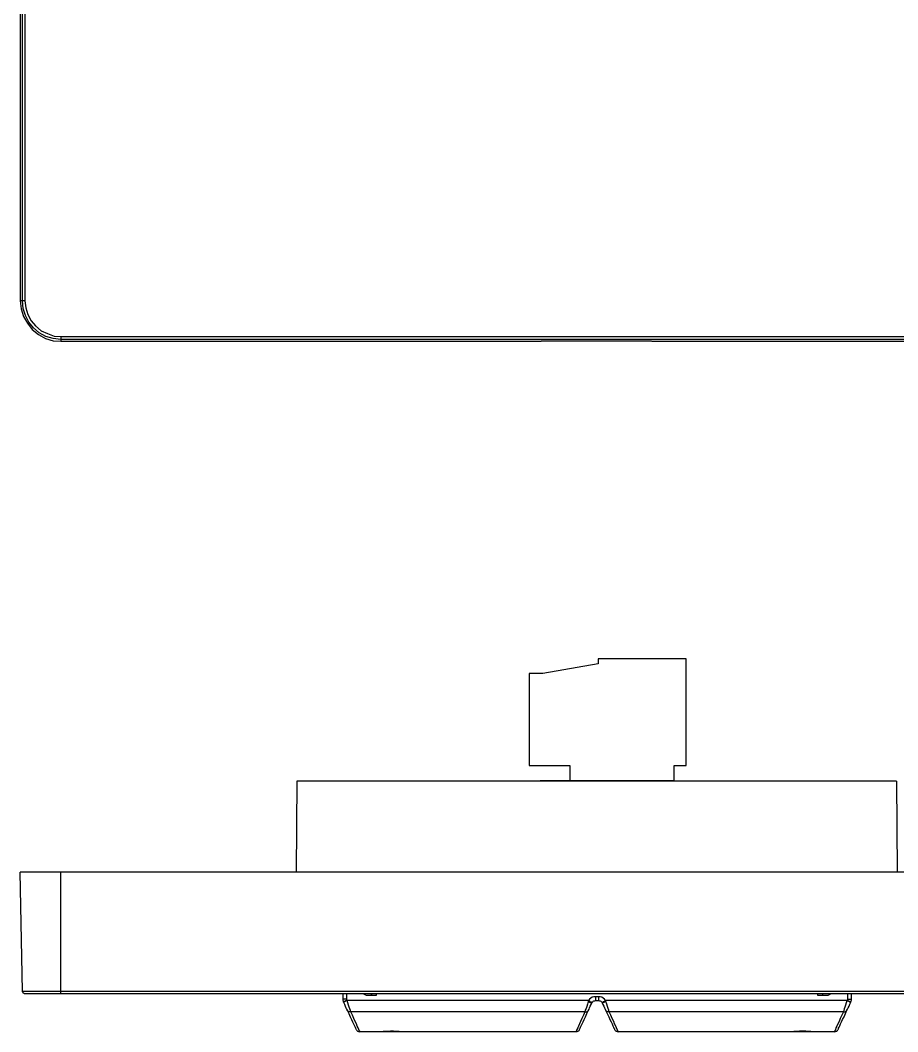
# Model space of a CAD drawing. Header units: centimetres. Extents: x -9.3 to 8.8, y -8.1 to 9.2.
# Drawn here: x -9.27 to -2.78, y -8.11 to -0.63 of the extents above; entities that cross this region are included whole.
import ezdxf

# ---------------------------------------------------------------- set-up
doc = ezdxf.new("R2010")
doc.units = ezdxf.units.CM
doc.header["$MEASUREMENT"] = 0
doc.layers.add('Camada 1', color=7, linetype='Continuous')

msp = doc.modelspace()

# ---------------------------------------------------------------- linework, layer by layer
at = {"layer": 'Camada 1', "color": 250, "lineweight": 25}
for points in [[(-9.27453, 8.93586), (-9.27453, 8.93586), (-9.27453, -2.70228), (-9.27453, -2.70228)], [(-9.27453, 8.93586), (-9.27453, 8.93586), (-9.27453, -2.70228), (-9.27453, -2.70228)], [(-9.25689, -2.70228), (-9.25689, -2.70228), (-9.25689, 8.93586), (-9.25689, 8.93586)], [(-9.25689, -2.70228), (-9.25689, -2.70228), (-9.25689, 8.93586), (-9.25689, 8.93586)], [(-9.23925, 8.93586), (-9.23925, 8.93586), (-9.23925, -2.70228), (-9.23925, -2.70228)], [(-9.23925, 8.93586), (-9.23925, 8.93586), (-9.23925, -2.70228), (-9.23925, -2.70228)], [(-9.25689, -2.70228), (-9.25689, -2.70228), (-9.27453, -2.70228), (-9.27453, -2.70228)], [(-9.25689, -2.70228), (-9.25689, -2.70228), (-9.27453, -2.70228), (-9.27453, -2.70228)], [(-9.23925, -2.70228), (-9.23925, -2.70228), (-9.25689, -2.70228), (-9.25689, -2.70228)], [(-9.23925, -2.70228), (-9.23925, -2.70228), (-9.25689, -2.70228), (-9.25689, -2.70228)], [(-8.97467, -2.96686), (-8.97467, -2.96686), (3.4043, -2.96686), (3.4043, -2.96686)], [(-8.97467, -2.96686), (-8.97467, -2.96686), (-8.97467, -2.98803), (-8.97467, -2.98803)], [(-8.97467, -2.96686), (-8.97467, -2.96686), (3.4043, -2.96686), (3.4043, -2.96686)], [(-8.97467, -2.96686), (-8.97467, -2.96686), (-8.97467, -2.98803), (-8.97467, -2.98803)], [(3.4043, -2.98803), (3.4043, -2.98803), (-8.97467, -2.98803), (-8.97467, -2.98803)], [(-8.97467, -2.98803), (-8.97467, -2.98803), (-8.97467, -3.00214), (-8.97467, -3.00214)], [(3.4043, -2.98803), (3.4043, -2.98803), (-8.97467, -2.98803), (-8.97467, -2.98803)], [(-8.97467, -2.98803), (-8.97467, -2.98803), (-8.97467, -3.00214), (-8.97467, -3.00214)], [(-8.97467, -3.00214), (-8.97467, -3.00214), (-5.4222, -3.00214), (-5.4222, -3.00214)], [(-8.97467, -3.00214), (-8.97467, -3.00214), (-5.4222, -3.00214), (-5.4222, -3.00214)], [(-5.4222, -3.00214), (-5.4222, -3.00214), (-5.41867, -2.99861), (-5.41867, -2.99861)], [(-5.4222, -3.00214), (-5.4222, -3.00214), (-5.41867, -2.99861), (-5.41867, -2.99861)], [(-5.41867, -2.99861), (-5.41867, -2.99861), (-4.60728, -2.99861), (-4.60728, -2.99861)], [(-5.41867, -2.99861), (-5.41867, -2.99861), (-4.60728, -2.99861), (-4.60728, -2.99861)], [(-4.60728, -2.99861), (-4.60728, -2.99861), (-4.60375, -3.00214), (-4.60375, -3.00214)], [(-4.60728, -2.99861), (-4.60728, -2.99861), (-4.60375, -3.00214), (-4.60375, -3.00214)], [(-4.60375, -3.00214), (-4.60375, -3.00214), (3.4043, -3.00214), (3.4043, -3.00214)], [(-4.60375, -3.00214), (-4.60375, -3.00214), (3.4043, -3.00214), (3.4043, -3.00214)], [(-4.99886, -5.34917), (-4.99886, -5.34917), (-4.99886, -5.38797), (-4.99886, -5.38797)], [(-4.34975, -5.34917), (-4.34975, -5.34917), (-4.99886, -5.34917), (-4.99886, -5.34917)], [(-4.34975, -6.13939), (-4.34975, -6.13939), (-4.34975, -5.34917), (-4.34975, -5.34917)], [(-5.51039, -5.45853), (-5.51039, -5.45853), (-5.51039, -6.13939), (-5.51039, -6.13939)], [(-5.40808, -5.45853), (-5.40808, -5.45853), (-5.51039, -5.45853), (-5.51039, -5.45853)], [(-4.99886, -5.38797), (-4.99886, -5.38797), (-5.40808, -5.45853), (-5.40808, -5.45853)], [(-5.51039, -6.13939), (-5.51039, -6.13939), (-5.21053, -6.13939), (-5.21053, -6.13939)], [(-5.21053, -6.13939), (-5.21053, -6.13939), (-5.21053, -6.24874), (-5.21053, -6.24874)], [(-4.43795, -6.13939), (-4.43795, -6.13939), (-4.34975, -6.13939), (-4.34975, -6.13939)], [(-4.43795, -6.24874), (-4.43795, -6.24874), (-4.43795, -6.13939), (-4.43795, -6.13939)], [(-7.22842, -6.25581), (-7.22842, -6.25581), (-7.23321, -6.92785), (-7.23321, -6.92785)], [(-2.794, -6.25581), (-2.794, -6.25581), (-7.22842, -6.25581), (-7.22842, -6.25581)], [(-5.42925, -6.25581), (-5.42925, -6.25581), (-5.42925, -6.24874), (-5.42925, -6.24874)], [(-5.42925, -6.24874), (-5.42925, -6.24874), (-5.42925, -6.24874), (-5.42925, -6.24874)], [(-5.42925, -6.24874), (-5.42925, -6.24874), (-4.74133, -6.24874), (-4.74133, -6.24874)], [(-4.74133, -6.24874), (-4.74133, -6.24874), (-4.43795, -6.24874), (-4.43795, -6.24874)], [(-4.74133, -6.24874), (-4.74133, -6.24874), (-4.73781, -6.24874), (-4.73781, -6.24874)], [(-4.73781, -6.24874), (-4.73781, -6.24874), (-4.73781, -6.25581), (-4.73781, -6.25581)], [(-2.794, -6.25581), (-2.794, -6.25581), (-2.78758, -6.92785), (-2.78758, -6.92785)], [(-9.25689, -7.80627), (-9.25689, -7.80627), (-9.27453, -6.92785), (-9.27453, -6.92785)], [(-8.97467, -6.92785), (-8.97467, -6.92785), (-9.27453, -6.92785), (-9.27453, -6.92785)], [(-8.97467, -7.80627), (-8.97467, -7.80627), (-8.97467, -6.92785), (-8.97467, -6.92785)], [(3.4043, -6.92785), (3.4043, -6.92785), (-8.97467, -6.92785), (-8.97467, -6.92785)], [(-9.25689, -7.80627), (-9.25689, -7.80627), (-8.97467, -7.80627), (-8.97467, -7.80627)], [(-8.97467, -7.82744), (-8.97467, -7.82744), (-9.23925, -7.82744), (-9.23925, -7.82744)], [(-8.97467, -7.80627), (-8.97467, -7.80627), (3.4043, -7.80627), (3.4043, -7.80627)], [(-8.97467, -7.82744), (-8.97467, -7.82744), (-8.97467, -7.80627), (-8.97467, -7.80627)], [(3.4043, -7.82744), (3.4043, -7.82744), (-8.97467, -7.82744), (-8.97467, -7.82744)], [(-6.88956, -7.82744), (-6.88956, -7.82744), (-6.88886, -7.86577), (-6.88886, -7.86577)], [(-6.85887, -7.86577), (-6.85887, -7.86577), (-6.85959, -7.82744), (-6.85959, -7.82744)], [(-6.71072, -7.83755), (-6.71072, -7.83755), (-6.6384, -7.83755), (-6.6384, -7.83755)], [(-6.6772, -7.82744), (-6.6772, -7.82744), (-6.6772, -7.83755), (-6.6772, -7.83755)], [(-6.67544, -7.83755), (-6.67544, -7.83755), (-6.67544, -7.82744), (-6.67544, -7.82744)], [(-6.6384, -7.83755), (-6.6384, -7.83755), (-6.63822, -7.82744), (-6.63822, -7.82744)], [(-4.99622, -7.84813), (-4.99622, -7.84813), (-5.01915, -7.84813), (-5.01915, -7.84813)], [(-5.01915, -7.84813), (-5.01915, -7.84813), (-5.01915, -7.87637), (-5.01915, -7.87637)], [(-4.99622, -7.84813), (-4.99622, -7.84813), (-4.99622, -7.87637), (-4.99622, -7.87637)], [(-3.37714, -7.82744), (-3.37714, -7.82744), (-3.37697, -7.83755), (-3.37697, -7.83755)], [(-3.37697, -7.83755), (-3.37697, -7.83755), (-3.30465, -7.83755), (-3.30465, -7.83755)], [(-3.33989, -7.82744), (-3.33989, -7.82744), (-3.33989, -7.83755), (-3.33989, -7.83755)], [(-3.33816, -7.83755), (-3.33816, -7.83755), (-3.33816, -7.82744), (-3.33816, -7.82744)], [(-3.15574, -7.82744), (-3.15574, -7.82744), (-3.15648, -7.86577), (-3.15648, -7.86577)], [(-3.12646, -7.86577), (-3.12646, -7.86577), (-3.12575, -7.82744), (-3.12575, -7.82744)], [(-6.85887, -7.86577), (-6.85887, -7.86577), (-6.88886, -7.86577), (-6.88886, -7.86577)], [(-6.88533, -7.88695), (-6.88533, -7.88695), (-6.88356, -7.8887), (-6.88356, -7.8887)], [(-6.85711, -7.87637), (-6.85711, -7.87637), (-6.85711, -7.87459), (-6.85711, -7.87459)], [(-5.0703, -7.87637), (-5.0703, -7.87637), (-6.85711, -7.87637), (-6.85711, -7.87637)], [(-5.0703, -7.87637), (-5.0703, -7.87637), (-5.07383, -7.88341), (-5.07383, -7.88341)], [(-5.04557, -7.89399), (-5.04557, -7.89399), (-5.04384, -7.89223), (-5.04384, -7.89223)], [(-5.01915, -7.87637), (-5.01915, -7.87637), (-4.99622, -7.87637), (-4.99622, -7.87637)], [(-4.97152, -7.89223), (-4.97152, -7.89223), (-4.96976, -7.89399), (-4.96976, -7.89399)], [(-3.16001, -7.87637), (-3.16001, -7.87637), (-4.94506, -7.87637), (-4.94506, -7.87637)], [(-4.9433, -7.88341), (-4.9433, -7.88341), (-4.94506, -7.87637), (-4.94506, -7.87637)], [(-3.15821, -7.87459), (-3.15821, -7.87459), (-3.16001, -7.87637), (-3.16001, -7.87637)], [(-3.15648, -7.86577), (-3.15648, -7.86577), (-3.12646, -7.86577), (-3.12646, -7.86577)], [(-3.13175, -7.8887), (-3.13175, -7.8887), (-3.13175, -7.88695), (-3.13175, -7.88695)], [(-5.09852, -7.96102), (-5.09852, -7.96102), (-6.82888, -7.96102), (-6.82888, -7.96102)], [(-3.18647, -7.96102), (-3.18647, -7.96102), (-4.91857, -7.96102), (-4.91857, -7.96102)], [(-6.59783, -8.10744), (-6.59783, -8.10744), (-6.76363, -8.10744), (-6.76363, -8.10744)], [(-6.45848, -8.10744), (-6.45848, -8.10744), (-6.59783, -8.10744), (-6.59783, -8.10744)], [(-5.16375, -8.10744), (-5.16375, -8.10744), (-6.45848, -8.10744), (-6.45848, -8.10744)], [(-3.55688, -8.10744), (-3.55688, -8.10744), (-4.85158, -8.10744), (-4.85158, -8.10744)], [(-3.4175, -8.10744), (-3.4175, -8.10744), (-3.55865, -8.10744), (-3.55865, -8.10744)], [(-3.25346, -8.10744), (-3.25346, -8.10744), (-3.4175, -8.10744), (-3.4175, -8.10744)]]:
    msp.add_open_spline(points, degree=3, dxfattribs=at)
for points, knots in [([(-9.27453, -2.70228), (-9.27453, -2.70228), (-9.26747, -2.76225), (-9.26747, -2.76225), (-9.26747, -2.76225), (-9.24985, -2.81869), (-9.24985, -2.81869), (-9.24985, -2.81869), (-9.22161, -2.86808), (-9.22161, -2.86808), (-9.22161, -2.86808), (-9.18635, -2.91394), (-9.18635, -2.91394), (-9.18635, -2.91394), (-9.14047, -2.95275), (-9.14047, -2.95275), (-9.14047, -2.95275), (-9.08756, -2.98097), (-9.08756, -2.98097), (-9.08756, -2.98097), (-9.03111, -2.99861), (-9.03111, -2.99861), (-9.03111, -2.99861), (-8.97467, -3.00214), (-8.97467, -3.00214)], [0, 0, 0, 0, 0.125, 0.125, 0.125, 0.25, 0.25, 0.25, 0.375, 0.375, 0.375, 0.5, 0.5, 0.5, 0.625, 0.625, 0.625, 0.75, 0.75, 0.75, 0.875, 0.875, 0.875, 1, 1, 1, 1]), ([(-9.27453, -2.70228), (-9.27453, -2.70228), (-9.26747, -2.76225), (-9.26747, -2.76225), (-9.26747, -2.76225), (-9.24985, -2.81869), (-9.24985, -2.81869), (-9.24985, -2.81869), (-9.22161, -2.86808), (-9.22161, -2.86808), (-9.22161, -2.86808), (-9.18635, -2.91394), (-9.18635, -2.91394), (-9.18635, -2.91394), (-9.14047, -2.95275), (-9.14047, -2.95275), (-9.14047, -2.95275), (-9.08756, -2.98097), (-9.08756, -2.98097), (-9.08756, -2.98097), (-9.03111, -2.99861), (-9.03111, -2.99861), (-9.03111, -2.99861), (-8.97467, -3.00214), (-8.97467, -3.00214)], [0, 0, 0, 0, 0.125, 0.125, 0.125, 0.25, 0.25, 0.25, 0.375, 0.375, 0.375, 0.5, 0.5, 0.5, 0.625, 0.625, 0.625, 0.75, 0.75, 0.75, 0.875, 0.875, 0.875, 1, 1, 1, 1]), ([(-8.97467, -2.98803), (-8.97467, -2.98803), (-9.03111, -2.98097), (-9.03111, -2.98097), (-9.03111, -2.98097), (-9.08403, -2.96686), (-9.08403, -2.96686), (-9.08403, -2.96686), (-9.13342, -2.93864), (-9.13342, -2.93864), (-9.13342, -2.93864), (-9.17575, -2.90336), (-9.17575, -2.90336), (-9.17575, -2.90336), (-9.21103, -2.86103), (-9.21103, -2.86103), (-9.21103, -2.86103), (-9.23572, -2.81164), (-9.23572, -2.81164), (-9.23572, -2.81164), (-9.25336, -2.75872), (-9.25336, -2.75872), (-9.25336, -2.75872), (-9.25689, -2.70228), (-9.25689, -2.70228)], [0, 0, 0, 0, 0.125, 0.125, 0.125, 0.25, 0.25, 0.25, 0.375, 0.375, 0.375, 0.5, 0.5, 0.5, 0.625, 0.625, 0.625, 0.75, 0.75, 0.75, 0.875, 0.875, 0.875, 1, 1, 1, 1]), ([(-8.97467, -2.98803), (-8.97467, -2.98803), (-9.03111, -2.98097), (-9.03111, -2.98097), (-9.03111, -2.98097), (-9.08403, -2.96686), (-9.08403, -2.96686), (-9.08403, -2.96686), (-9.13342, -2.93864), (-9.13342, -2.93864), (-9.13342, -2.93864), (-9.17575, -2.90336), (-9.17575, -2.90336), (-9.17575, -2.90336), (-9.21103, -2.86103), (-9.21103, -2.86103), (-9.21103, -2.86103), (-9.23572, -2.81164), (-9.23572, -2.81164), (-9.23572, -2.81164), (-9.25336, -2.75872), (-9.25336, -2.75872), (-9.25336, -2.75872), (-9.25689, -2.70228), (-9.25689, -2.70228)], [0, 0, 0, 0, 0.125, 0.125, 0.125, 0.25, 0.25, 0.25, 0.375, 0.375, 0.375, 0.5, 0.5, 0.5, 0.625, 0.625, 0.625, 0.75, 0.75, 0.75, 0.875, 0.875, 0.875, 1, 1, 1, 1]), ([(-9.23925, -2.70228), (-9.23925, -2.70228), (-9.23221, -2.75519), (-9.23221, -2.75519), (-9.23221, -2.75519), (-9.2181, -2.80458), (-9.2181, -2.80458), (-9.2181, -2.80458), (-9.19339, -2.85044), (-9.19339, -2.85044), (-9.19339, -2.85044), (-9.16164, -2.88925), (-9.16164, -2.88925), (-9.16164, -2.88925), (-9.11931, -2.92453), (-9.11931, -2.92453), (-9.11931, -2.92453), (-9.07346, -2.94569), (-9.07346, -2.94569), (-9.07346, -2.94569), (-9.02406, -2.96333), (-9.02406, -2.96333), (-9.02406, -2.96333), (-8.97467, -2.96686), (-8.97467, -2.96686)], [0, 0, 0, 0, 0.125, 0.125, 0.125, 0.25, 0.25, 0.25, 0.375, 0.375, 0.375, 0.5, 0.5, 0.5, 0.625, 0.625, 0.625, 0.75, 0.75, 0.75, 0.875, 0.875, 0.875, 1, 1, 1, 1]), ([(-9.23925, -2.70228), (-9.23925, -2.70228), (-9.23221, -2.75519), (-9.23221, -2.75519), (-9.23221, -2.75519), (-9.2181, -2.80458), (-9.2181, -2.80458), (-9.2181, -2.80458), (-9.19339, -2.85044), (-9.19339, -2.85044), (-9.19339, -2.85044), (-9.16164, -2.88925), (-9.16164, -2.88925), (-9.16164, -2.88925), (-9.11931, -2.92453), (-9.11931, -2.92453), (-9.11931, -2.92453), (-9.07346, -2.94569), (-9.07346, -2.94569), (-9.07346, -2.94569), (-9.02406, -2.96333), (-9.02406, -2.96333), (-9.02406, -2.96333), (-8.97467, -2.96686), (-8.97467, -2.96686)], [0, 0, 0, 0, 0.125, 0.125, 0.125, 0.25, 0.25, 0.25, 0.375, 0.375, 0.375, 0.5, 0.5, 0.5, 0.625, 0.625, 0.625, 0.75, 0.75, 0.75, 0.875, 0.875, 0.875, 1, 1, 1, 1]), ([(-9.23925, -7.82744), (-9.23925, -7.82744), (-9.24278, -7.82744), (-9.24278, -7.82744), (-9.24278, -7.82744), (-9.24631, -7.82391), (-9.24631, -7.82391), (-9.24631, -7.82391), (-9.24985, -7.82391), (-9.24985, -7.82391), (-9.24985, -7.82391), (-9.25336, -7.82038), (-9.25336, -7.82038), (-9.25336, -7.82038), (-9.25336, -7.81685), (-9.25336, -7.81685), (-9.25336, -7.81685), (-9.25689, -7.81333), (-9.25689, -7.81333), (-9.25689, -7.81333), (-9.25689, -7.80627), (-9.25689, -7.80627)], [0, 0, 0, 0, 0.1428571, 0.1428571, 0.1428571, 0.2857143, 0.2857143, 0.2857143, 0.4285714, 0.4285714, 0.4285714, 0.5714286, 0.5714286, 0.5714286, 0.7142857, 0.7142857, 0.7142857, 0.8571429, 0.8571429, 0.8571429, 1, 1, 1, 1]), ([(-6.73273, -7.82744), (-6.73273, -7.82744), (-6.73188, -7.82873), (-6.73188, -7.82873), (-6.73188, -7.82873), (-6.72659, -7.83227), (-6.72659, -7.83227), (-6.72659, -7.83227), (-6.7213, -7.83402), (-6.7213, -7.83402), (-6.7213, -7.83402), (-6.71601, -7.8358), (-6.71601, -7.8358), (-6.71601, -7.8358), (-6.71072, -7.83755), (-6.71072, -7.83755)], [0, 0, 0, 0, 0.2, 0.2, 0.2, 0.4, 0.4, 0.4, 0.6, 0.6, 0.6, 0.8, 0.8, 0.8, 1, 1, 1, 1]), ([(-5.01915, -7.84813), (-5.01915, -7.84813), (-5.03146, -7.84813), (-5.03146, -7.84813), (-5.03146, -7.84813), (-5.04384, -7.85166), (-5.04384, -7.85166), (-5.04384, -7.85166), (-5.05439, -7.85873), (-5.05439, -7.85873), (-5.05439, -7.85873), (-5.06321, -7.86755), (-5.06321, -7.86755), (-5.06321, -7.86755), (-5.0703, -7.87637), (-5.0703, -7.87637)], [0, 0, 0, 0, 0.2, 0.2, 0.2, 0.4, 0.4, 0.4, 0.6, 0.6, 0.6, 0.8, 0.8, 0.8, 1, 1, 1, 1]), ([(-4.94506, -7.87637), (-4.94506, -7.87637), (-4.95212, -7.86755), (-4.95212, -7.86755), (-4.95212, -7.86755), (-4.9627, -7.85873), (-4.9627, -7.85873), (-4.9627, -7.85873), (-4.97325, -7.85166), (-4.97325, -7.85166), (-4.97325, -7.85166), (-4.98387, -7.84813), (-4.98387, -7.84813), (-4.98387, -7.84813), (-4.99622, -7.84813), (-4.99622, -7.84813)], [0, 0, 0, 0, 0.2, 0.2, 0.2, 0.4, 0.4, 0.4, 0.6, 0.6, 0.6, 0.8, 0.8, 0.8, 1, 1, 1, 1]), ([(-3.30465, -7.83755), (-3.30465, -7.83755), (-3.29932, -7.8358), (-3.29932, -7.8358), (-3.29932, -7.8358), (-3.29403, -7.83402), (-3.29403, -7.83402), (-3.29403, -7.83402), (-3.28877, -7.83227), (-3.28877, -7.83227), (-3.28877, -7.83227), (-3.28348, -7.82873), (-3.28348, -7.82873), (-3.28348, -7.82873), (-3.2826, -7.82744), (-3.2826, -7.82744)], [0, 0, 0, 0, 0.2, 0.2, 0.2, 0.4, 0.4, 0.4, 0.6, 0.6, 0.6, 0.8, 0.8, 0.8, 1, 1, 1, 1]), ([(-6.88886, -7.86577), (-6.88886, -7.86577), (-6.88886, -7.87284), (-6.88886, -7.87284), (-6.88886, -7.87284), (-6.88709, -7.87988), (-6.88709, -7.87988), (-6.88709, -7.87988), (-6.88533, -7.88695), (-6.88533, -7.88695)], [0, 0, 0, 0, 0.3333333, 0.3333333, 0.3333333, 0.6666667, 0.6666667, 0.6666667, 1, 1, 1, 1]), ([(-6.85711, -7.87459), (-6.85711, -7.87459), (-6.8624, -7.87637), (-6.8624, -7.87637), (-6.8624, -7.87637), (-6.86769, -7.87988), (-6.86769, -7.87988), (-6.86769, -7.87988), (-6.87298, -7.88166), (-6.87298, -7.88166), (-6.87298, -7.88166), (-6.87651, -7.88341), (-6.87651, -7.88341), (-6.87651, -7.88341), (-6.88004, -7.88519), (-6.88004, -7.88519), (-6.88004, -7.88519), (-6.88356, -7.88519), (-6.88356, -7.88519), (-6.88356, -7.88519), (-6.88356, -7.88695), (-6.88356, -7.88695), (-6.88356, -7.88695), (-6.88533, -7.88695), (-6.88533, -7.88695)], [0, 0, 0, 0, 0.125, 0.125, 0.125, 0.25, 0.25, 0.25, 0.375, 0.375, 0.375, 0.5, 0.5, 0.5, 0.625, 0.625, 0.625, 0.75, 0.75, 0.75, 0.875, 0.875, 0.875, 1, 1, 1, 1]), ([(-6.85711, -7.87637), (-6.85711, -7.87637), (-6.8624, -7.87988), (-6.8624, -7.87988), (-6.8624, -7.87988), (-6.86769, -7.88166), (-6.86769, -7.88166), (-6.86769, -7.88166), (-6.87122, -7.88341), (-6.87122, -7.88341), (-6.87122, -7.88341), (-6.87651, -7.88519), (-6.87651, -7.88519), (-6.87651, -7.88519), (-6.87827, -7.88695), (-6.87827, -7.88695), (-6.87827, -7.88695), (-6.8818, -7.8887), (-6.8818, -7.8887), (-6.8818, -7.8887), (-6.88356, -7.8887), (-6.88356, -7.8887)], [0, 0, 0, 0, 0.1428571, 0.1428571, 0.1428571, 0.2857143, 0.2857143, 0.2857143, 0.4285714, 0.4285714, 0.4285714, 0.5714286, 0.5714286, 0.5714286, 0.7142857, 0.7142857, 0.7142857, 0.8571429, 0.8571429, 0.8571429, 1, 1, 1, 1]), ([(-6.88356, -7.8887), (-6.88356, -7.8887), (-6.87651, -7.90281), (-6.87651, -7.90281), (-6.87651, -7.90281), (-6.87122, -7.91694), (-6.87122, -7.91694), (-6.87122, -7.91694), (-6.86592, -7.92927), (-6.86592, -7.92927), (-6.86592, -7.92927), (-6.86063, -7.93987), (-6.86063, -7.93987), (-6.86063, -7.93987), (-6.85711, -7.94691), (-6.85711, -7.94691)], [0, 0, 0, 0, 0.2, 0.2, 0.2, 0.4, 0.4, 0.4, 0.6, 0.6, 0.6, 0.8, 0.8, 0.8, 1, 1, 1, 1]), ([(-6.85711, -7.87459), (-6.85711, -7.87459), (-6.85887, -7.87106), (-6.85887, -7.87106), (-6.85887, -7.87106), (-6.85887, -7.86577), (-6.85887, -7.86577)], [0, 0, 0, 0, 0.5, 0.5, 0.5, 1, 1, 1, 1]), ([(-6.82888, -7.96102), (-6.82888, -7.96102), (-6.83241, -7.95045), (-6.83241, -7.95045), (-6.83241, -7.95045), (-6.83594, -7.93809), (-6.83594, -7.93809), (-6.83594, -7.93809), (-6.84123, -7.92574), (-6.84123, -7.92574), (-6.84123, -7.92574), (-6.84652, -7.90988), (-6.84652, -7.90988), (-6.84652, -7.90988), (-6.85181, -7.89399), (-6.85181, -7.89399), (-6.85181, -7.89399), (-6.85711, -7.87637), (-6.85711, -7.87637)], [0, 0, 0, 0, 0.1666667, 0.1666667, 0.1666667, 0.3333333, 0.3333333, 0.3333333, 0.5, 0.5, 0.5, 0.6666667, 0.6666667, 0.6666667, 0.8333333, 0.8333333, 0.8333333, 1, 1, 1, 1]), ([(-5.07383, -7.88341), (-5.07383, -7.88341), (-5.07912, -7.90281), (-5.07912, -7.90281), (-5.07912, -7.90281), (-5.08441, -7.92045), (-5.08441, -7.92045), (-5.08441, -7.92045), (-5.0897, -7.93634), (-5.0897, -7.93634), (-5.0897, -7.93634), (-5.09496, -7.94869), (-5.09496, -7.94869), (-5.09496, -7.94869), (-5.09852, -7.96102), (-5.09852, -7.96102)], [0, 0, 0, 0, 0.2, 0.2, 0.2, 0.4, 0.4, 0.4, 0.6, 0.6, 0.6, 0.8, 0.8, 0.8, 1, 1, 1, 1]), ([(-5.07383, -7.88341), (-5.07383, -7.88341), (-5.0685, -7.88695), (-5.0685, -7.88695), (-5.0685, -7.88695), (-5.06321, -7.8887), (-5.06321, -7.8887), (-5.06321, -7.8887), (-5.05795, -7.89048), (-5.05795, -7.89048), (-5.05795, -7.89048), (-5.05439, -7.89223), (-5.05439, -7.89223), (-5.05439, -7.89223), (-5.0509, -7.89399), (-5.0509, -7.89399), (-5.0509, -7.89399), (-5.04557, -7.89399), (-5.04557, -7.89399)], [0, 0, 0, 0, 0.1666667, 0.1666667, 0.1666667, 0.3333333, 0.3333333, 0.3333333, 0.5, 0.5, 0.5, 0.6666667, 0.6666667, 0.6666667, 0.8333333, 0.8333333, 0.8333333, 1, 1, 1, 1]), ([(-5.0703, -7.87637), (-5.0703, -7.87637), (-5.06501, -7.87988), (-5.06501, -7.87988), (-5.06501, -7.87988), (-5.06148, -7.88341), (-5.06148, -7.88341), (-5.06148, -7.88341), (-5.05619, -7.88519), (-5.05619, -7.88519), (-5.05619, -7.88519), (-5.05266, -7.88695), (-5.05266, -7.88695), (-5.05266, -7.88695), (-5.04913, -7.8887), (-5.04913, -7.8887), (-5.04913, -7.8887), (-5.04737, -7.89048), (-5.04737, -7.89048), (-5.04737, -7.89048), (-5.04557, -7.89048), (-5.04557, -7.89048), (-5.04557, -7.89048), (-5.04384, -7.89223), (-5.04384, -7.89223)], [0, 0, 0, 0, 0.125, 0.125, 0.125, 0.25, 0.25, 0.25, 0.375, 0.375, 0.375, 0.5, 0.5, 0.5, 0.625, 0.625, 0.625, 0.75, 0.75, 0.75, 0.875, 0.875, 0.875, 1, 1, 1, 1]), ([(-5.0703, -7.94691), (-5.0703, -7.94691), (-5.06677, -7.93987), (-5.06677, -7.93987), (-5.06677, -7.93987), (-5.06321, -7.93105), (-5.06321, -7.93105), (-5.06321, -7.93105), (-5.05795, -7.9187), (-5.05795, -7.9187), (-5.05795, -7.9187), (-5.05266, -7.90634), (-5.05266, -7.90634), (-5.05266, -7.90634), (-5.04557, -7.89399), (-5.04557, -7.89399)], [0, 0, 0, 0, 0.2, 0.2, 0.2, 0.4, 0.4, 0.4, 0.6, 0.6, 0.6, 0.8, 0.8, 0.8, 1, 1, 1, 1]), ([(-5.04384, -7.89223), (-5.04384, -7.89223), (-5.04028, -7.88695), (-5.04028, -7.88695), (-5.04028, -7.88695), (-5.03675, -7.88166), (-5.03675, -7.88166), (-5.03675, -7.88166), (-5.03146, -7.87988), (-5.03146, -7.87988), (-5.03146, -7.87988), (-5.02444, -7.87813), (-5.02444, -7.87813), (-5.02444, -7.87813), (-5.01915, -7.87637), (-5.01915, -7.87637)], [0, 0, 0, 0, 0.2, 0.2, 0.2, 0.4, 0.4, 0.4, 0.6, 0.6, 0.6, 0.8, 0.8, 0.8, 1, 1, 1, 1]), ([(-4.99622, -7.87637), (-4.99622, -7.87637), (-4.99089, -7.87813), (-4.99089, -7.87813), (-4.99089, -7.87813), (-4.98563, -7.87988), (-4.98563, -7.87988), (-4.98563, -7.87988), (-4.98034, -7.88166), (-4.98034, -7.88166), (-4.98034, -7.88166), (-4.97505, -7.88695), (-4.97505, -7.88695), (-4.97505, -7.88695), (-4.97152, -7.89223), (-4.97152, -7.89223)], [0, 0, 0, 0, 0.2, 0.2, 0.2, 0.4, 0.4, 0.4, 0.6, 0.6, 0.6, 0.8, 0.8, 0.8, 1, 1, 1, 1]), ([(-4.94506, -7.87637), (-4.94506, -7.87637), (-4.95032, -7.87988), (-4.95032, -7.87988), (-4.95032, -7.87988), (-4.95565, -7.88341), (-4.95565, -7.88341), (-4.95565, -7.88341), (-4.95914, -7.88519), (-4.95914, -7.88519), (-4.95914, -7.88519), (-4.9627, -7.88695), (-4.9627, -7.88695), (-4.9627, -7.88695), (-4.96623, -7.8887), (-4.96623, -7.8887), (-4.96623, -7.8887), (-4.96976, -7.89048), (-4.96976, -7.89048), (-4.96976, -7.89048), (-4.97152, -7.89048), (-4.97152, -7.89048), (-4.97152, -7.89048), (-4.97152, -7.89223), (-4.97152, -7.89223)], [0, 0, 0, 0, 0.125, 0.125, 0.125, 0.25, 0.25, 0.25, 0.375, 0.375, 0.375, 0.5, 0.5, 0.5, 0.625, 0.625, 0.625, 0.75, 0.75, 0.75, 0.875, 0.875, 0.875, 1, 1, 1, 1]), ([(-4.9433, -7.88341), (-4.9433, -7.88341), (-4.94859, -7.88695), (-4.94859, -7.88695), (-4.94859, -7.88695), (-4.95212, -7.8887), (-4.95212, -7.8887), (-4.95212, -7.8887), (-4.95741, -7.89048), (-4.95741, -7.89048), (-4.95741, -7.89048), (-4.96094, -7.89223), (-4.96094, -7.89223), (-4.96094, -7.89223), (-4.96447, -7.89399), (-4.96447, -7.89399), (-4.96447, -7.89399), (-4.96976, -7.89399), (-4.96976, -7.89399)], [0, 0, 0, 0, 0.1666667, 0.1666667, 0.1666667, 0.3333333, 0.3333333, 0.3333333, 0.5, 0.5, 0.5, 0.6666667, 0.6666667, 0.6666667, 0.8333333, 0.8333333, 0.8333333, 1, 1, 1, 1]), ([(-4.96976, -7.89399), (-4.96976, -7.89399), (-4.96447, -7.90634), (-4.96447, -7.90634), (-4.96447, -7.90634), (-4.95741, -7.9187), (-4.95741, -7.9187), (-4.95741, -7.9187), (-4.95388, -7.93105), (-4.95388, -7.93105), (-4.95388, -7.93105), (-4.94859, -7.93987), (-4.94859, -7.93987), (-4.94859, -7.93987), (-4.94506, -7.94691), (-4.94506, -7.94691)], [0, 0, 0, 0, 0.2, 0.2, 0.2, 0.4, 0.4, 0.4, 0.6, 0.6, 0.6, 0.8, 0.8, 0.8, 1, 1, 1, 1]), ([(-4.91857, -7.96102), (-4.91857, -7.96102), (-4.92213, -7.94869), (-4.92213, -7.94869), (-4.92213, -7.94869), (-4.92566, -7.93634), (-4.92566, -7.93634), (-4.92566, -7.93634), (-4.93095, -7.92045), (-4.93095, -7.92045), (-4.93095, -7.92045), (-4.93621, -7.90281), (-4.93621, -7.90281), (-4.93621, -7.90281), (-4.9433, -7.88341), (-4.9433, -7.88341)], [0, 0, 0, 0, 0.2, 0.2, 0.2, 0.4, 0.4, 0.4, 0.6, 0.6, 0.6, 0.8, 0.8, 0.8, 1, 1, 1, 1]), ([(-3.16001, -7.87637), (-3.16001, -7.87637), (-3.1653, -7.89399), (-3.1653, -7.89399), (-3.1653, -7.89399), (-3.17059, -7.90988), (-3.17059, -7.90988), (-3.17059, -7.90988), (-3.17588, -7.92574), (-3.17588, -7.92574), (-3.17588, -7.92574), (-3.17941, -7.93809), (-3.17941, -7.93809), (-3.17941, -7.93809), (-3.18294, -7.95045), (-3.18294, -7.95045), (-3.18294, -7.95045), (-3.18647, -7.96102), (-3.18647, -7.96102)], [0, 0, 0, 0, 0.1666667, 0.1666667, 0.1666667, 0.3333333, 0.3333333, 0.3333333, 0.5, 0.5, 0.5, 0.6666667, 0.6666667, 0.6666667, 0.8333333, 0.8333333, 0.8333333, 1, 1, 1, 1]), ([(-3.16001, -7.87637), (-3.16001, -7.87637), (-3.15472, -7.87988), (-3.15472, -7.87988), (-3.15472, -7.87988), (-3.14939, -7.88166), (-3.14939, -7.88166), (-3.14939, -7.88166), (-3.14413, -7.88341), (-3.14413, -7.88341), (-3.14413, -7.88341), (-3.14057, -7.88519), (-3.14057, -7.88519), (-3.14057, -7.88519), (-3.13708, -7.88695), (-3.13708, -7.88695), (-3.13708, -7.88695), (-3.13355, -7.8887), (-3.13355, -7.8887), (-3.13355, -7.8887), (-3.13175, -7.8887), (-3.13175, -7.8887)], [0, 0, 0, 0, 0.1428571, 0.1428571, 0.1428571, 0.2857143, 0.2857143, 0.2857143, 0.4285714, 0.4285714, 0.4285714, 0.5714286, 0.5714286, 0.5714286, 0.7142857, 0.7142857, 0.7142857, 0.8571429, 0.8571429, 0.8571429, 1, 1, 1, 1]), ([(-3.16001, -7.94691), (-3.16001, -7.94691), (-3.15472, -7.93987), (-3.15472, -7.93987), (-3.15472, -7.93987), (-3.15119, -7.92927), (-3.15119, -7.92927), (-3.15119, -7.92927), (-3.14413, -7.91694), (-3.14413, -7.91694), (-3.14413, -7.91694), (-3.13884, -7.90281), (-3.13884, -7.90281), (-3.13884, -7.90281), (-3.13175, -7.8887), (-3.13175, -7.8887)], [0, 0, 0, 0, 0.2, 0.2, 0.2, 0.4, 0.4, 0.4, 0.6, 0.6, 0.6, 0.8, 0.8, 0.8, 1, 1, 1, 1]), ([(-3.15648, -7.86577), (-3.15648, -7.86577), (-3.15648, -7.87106), (-3.15648, -7.87106), (-3.15648, -7.87106), (-3.15821, -7.87459), (-3.15821, -7.87459)], [0, 0, 0, 0, 0.5, 0.5, 0.5, 1, 1, 1, 1]), ([(-3.15821, -7.87459), (-3.15821, -7.87459), (-3.15295, -7.87637), (-3.15295, -7.87637), (-3.15295, -7.87637), (-3.14766, -7.87988), (-3.14766, -7.87988), (-3.14766, -7.87988), (-3.14237, -7.88166), (-3.14237, -7.88166), (-3.14237, -7.88166), (-3.13884, -7.88341), (-3.13884, -7.88341), (-3.13884, -7.88341), (-3.13528, -7.88519), (-3.13528, -7.88519), (-3.13528, -7.88519), (-3.13355, -7.88519), (-3.13355, -7.88519), (-3.13355, -7.88519), (-3.13175, -7.88695), (-3.13175, -7.88695)], [0, 0, 0, 0, 0.1428571, 0.1428571, 0.1428571, 0.2857143, 0.2857143, 0.2857143, 0.4285714, 0.4285714, 0.4285714, 0.5714286, 0.5714286, 0.5714286, 0.7142857, 0.7142857, 0.7142857, 0.8571429, 0.8571429, 0.8571429, 1, 1, 1, 1]), ([(-3.13175, -7.88695), (-3.13175, -7.88695), (-3.12826, -7.87988), (-3.12826, -7.87988), (-3.12826, -7.87988), (-3.12646, -7.87284), (-3.12646, -7.87284), (-3.12646, -7.87284), (-3.12646, -7.86577), (-3.12646, -7.86577)], [0, 0, 0, 0, 0.3333333, 0.3333333, 0.3333333, 0.6666667, 0.6666667, 0.6666667, 1, 1, 1, 1]), ([(-6.82888, -7.96102), (-6.82888, -7.96102), (-6.8377, -7.96102), (-6.8377, -7.96102), (-6.8377, -7.96102), (-6.84123, -7.95927), (-6.84123, -7.95927), (-6.84123, -7.95927), (-6.84652, -7.95749), (-6.84652, -7.95749), (-6.84652, -7.95749), (-6.84829, -7.95573), (-6.84829, -7.95573), (-6.84829, -7.95573), (-6.85181, -7.95398), (-6.85181, -7.95398), (-6.85181, -7.95398), (-6.85534, -7.95045), (-6.85534, -7.95045), (-6.85534, -7.95045), (-6.85711, -7.94691), (-6.85711, -7.94691)], [0, 0, 0, 0, 0.1428571, 0.1428571, 0.1428571, 0.2857143, 0.2857143, 0.2857143, 0.4285714, 0.4285714, 0.4285714, 0.5714286, 0.5714286, 0.5714286, 0.7142857, 0.7142857, 0.7142857, 0.8571429, 0.8571429, 0.8571429, 1, 1, 1, 1]), ([(-6.85711, -7.94691), (-6.85711, -7.94691), (-6.84476, -7.97338), (-6.84476, -7.97338), (-6.84476, -7.97338), (-6.83417, -7.9963), (-6.83417, -7.9963), (-6.83417, -7.9963), (-6.82359, -8.0157), (-6.82359, -8.0157), (-6.82359, -8.0157), (-6.81654, -8.03512), (-6.81654, -8.03512), (-6.81654, -8.03512), (-6.80948, -8.04923), (-6.80948, -8.04923), (-6.80948, -8.04923), (-6.80244, -8.06334), (-6.80244, -8.06334), (-6.80244, -8.06334), (-6.79715, -8.07391), (-6.79715, -8.07391), (-6.79715, -8.07391), (-6.79362, -8.08098), (-6.79362, -8.08098), (-6.79362, -8.08098), (-6.79186, -8.08627), (-6.79186, -8.08627), (-6.79186, -8.08627), (-6.79009, -8.0898), (-6.79009, -8.0898)], [0, 0, 0, 0, 0.1, 0.1, 0.1, 0.2, 0.2, 0.2, 0.3, 0.3, 0.3, 0.4, 0.4, 0.4, 0.5, 0.5, 0.5, 0.6, 0.6, 0.6, 0.7, 0.7, 0.7, 0.8, 0.8, 0.8, 0.9, 0.9, 0.9, 1, 1, 1, 1]), ([(-6.76363, -8.10744), (-6.76363, -8.10744), (-6.76363, -8.10391), (-6.76363, -8.10391), (-6.76363, -8.10391), (-6.76716, -8.09862), (-6.76716, -8.09862), (-6.76716, -8.09862), (-6.77069, -8.0898), (-6.77069, -8.0898), (-6.77069, -8.0898), (-6.77598, -8.0792), (-6.77598, -8.0792), (-6.77598, -8.0792), (-6.78127, -8.06687), (-6.78127, -8.06687), (-6.78127, -8.06687), (-6.78833, -8.04923), (-6.78833, -8.04923), (-6.78833, -8.04923), (-6.79715, -8.03159), (-6.79715, -8.03159), (-6.79715, -8.03159), (-6.80597, -8.01041), (-6.80597, -8.01041), (-6.80597, -8.01041), (-6.81654, -7.98573), (-6.81654, -7.98573), (-6.81654, -7.98573), (-6.82888, -7.96102), (-6.82888, -7.96102)], [0, 0, 0, 0, 0.1, 0.1, 0.1, 0.2, 0.2, 0.2, 0.3, 0.3, 0.3, 0.4, 0.4, 0.4, 0.5, 0.5, 0.5, 0.6, 0.6, 0.6, 0.7, 0.7, 0.7, 0.8, 0.8, 0.8, 0.9, 0.9, 0.9, 1, 1, 1, 1]), ([(-5.09852, -7.96102), (-5.09852, -7.96102), (-5.10907, -7.98573), (-5.10907, -7.98573), (-5.10907, -7.98573), (-5.12145, -8.01041), (-5.12145, -8.01041), (-5.12145, -8.01041), (-5.13027, -8.03159), (-5.13027, -8.03159), (-5.13027, -8.03159), (-5.13909, -8.04923), (-5.13909, -8.04923), (-5.13909, -8.04923), (-5.14615, -8.06687), (-5.14615, -8.06687), (-5.14615, -8.06687), (-5.15144, -8.0792), (-5.15144, -8.0792), (-5.15144, -8.0792), (-5.15673, -8.0898), (-5.15673, -8.0898), (-5.15673, -8.0898), (-5.16026, -8.09862), (-5.16026, -8.09862), (-5.16026, -8.09862), (-5.16375, -8.10391), (-5.16375, -8.10391), (-5.16375, -8.10391), (-5.16375, -8.10744), (-5.16375, -8.10744)], [0, 0, 0, 0, 0.1, 0.1, 0.1, 0.2, 0.2, 0.2, 0.3, 0.3, 0.3, 0.4, 0.4, 0.4, 0.5, 0.5, 0.5, 0.6, 0.6, 0.6, 0.7, 0.7, 0.7, 0.8, 0.8, 0.8, 0.9, 0.9, 0.9, 1, 1, 1, 1]), ([(-5.13733, -8.0898), (-5.13733, -8.0898), (-5.13733, -8.0898), (-5.13733, -8.0898), (-5.13733, -8.0898), (-5.13556, -8.08627), (-5.13556, -8.08627), (-5.13556, -8.08627), (-5.1338, -8.08098), (-5.1338, -8.08098), (-5.1338, -8.08098), (-5.13027, -8.07391), (-5.13027, -8.07391), (-5.13027, -8.07391), (-5.12498, -8.06334), (-5.12498, -8.06334), (-5.12498, -8.06334), (-5.11789, -8.04923), (-5.11789, -8.04923), (-5.11789, -8.04923), (-5.11087, -8.03512), (-5.11087, -8.03512), (-5.11087, -8.03512), (-5.10381, -8.0157), (-5.10381, -8.0157), (-5.10381, -8.0157), (-5.09323, -7.9963), (-5.09323, -7.9963), (-5.09323, -7.9963), (-5.08265, -7.97338), (-5.08265, -7.97338), (-5.08265, -7.97338), (-5.0703, -7.94691), (-5.0703, -7.94691)], [0, 0, 0, 0, 0.0909091, 0.0909091, 0.0909091, 0.1818182, 0.1818182, 0.1818182, 0.2727273, 0.2727273, 0.2727273, 0.3636364, 0.3636364, 0.3636364, 0.4545455, 0.4545455, 0.4545455, 0.5454545, 0.5454545, 0.5454545, 0.6363636, 0.6363636, 0.6363636, 0.7272727, 0.7272727, 0.7272727, 0.8181818, 0.8181818, 0.8181818, 0.9090909, 0.9090909, 0.9090909, 1, 1, 1, 1]), ([(-5.09852, -7.96102), (-5.09852, -7.96102), (-5.0897, -7.96102), (-5.0897, -7.96102), (-5.0897, -7.96102), (-5.08614, -7.95927), (-5.08614, -7.95927), (-5.08614, -7.95927), (-5.08088, -7.95749), (-5.08088, -7.95749), (-5.08088, -7.95749), (-5.07912, -7.95573), (-5.07912, -7.95573), (-5.07912, -7.95573), (-5.07559, -7.95398), (-5.07559, -7.95398), (-5.07559, -7.95398), (-5.07206, -7.95045), (-5.07206, -7.95045), (-5.07206, -7.95045), (-5.0703, -7.94691), (-5.0703, -7.94691)], [0, 0, 0, 0, 0.1428571, 0.1428571, 0.1428571, 0.2857143, 0.2857143, 0.2857143, 0.4285714, 0.4285714, 0.4285714, 0.5714286, 0.5714286, 0.5714286, 0.7142857, 0.7142857, 0.7142857, 0.8571429, 0.8571429, 0.8571429, 1, 1, 1, 1]), ([(-4.91857, -7.96102), (-4.91857, -7.96102), (-4.92566, -7.96102), (-4.92566, -7.96102), (-4.92566, -7.96102), (-4.93095, -7.95927), (-4.93095, -7.95927), (-4.93095, -7.95927), (-4.93448, -7.95749), (-4.93448, -7.95749), (-4.93448, -7.95749), (-4.93801, -7.95573), (-4.93801, -7.95573), (-4.93801, -7.95573), (-4.93977, -7.95398), (-4.93977, -7.95398), (-4.93977, -7.95398), (-4.9433, -7.95045), (-4.9433, -7.95045), (-4.9433, -7.95045), (-4.94506, -7.94691), (-4.94506, -7.94691)], [0, 0, 0, 0, 0.1428571, 0.1428571, 0.1428571, 0.2857143, 0.2857143, 0.2857143, 0.4285714, 0.4285714, 0.4285714, 0.5714286, 0.5714286, 0.5714286, 0.7142857, 0.7142857, 0.7142857, 0.8571429, 0.8571429, 0.8571429, 1, 1, 1, 1]), ([(-4.94506, -7.94691), (-4.94506, -7.94691), (-4.93272, -7.97338), (-4.93272, -7.97338), (-4.93272, -7.97338), (-4.92213, -7.9963), (-4.92213, -7.9963), (-4.92213, -7.9963), (-4.91331, -8.0157), (-4.91331, -8.0157), (-4.91331, -8.0157), (-4.90446, -8.03512), (-4.90446, -8.03512), (-4.90446, -8.03512), (-4.89744, -8.04923), (-4.89744, -8.04923), (-4.89744, -8.04923), (-4.89038, -8.06334), (-4.89038, -8.06334), (-4.89038, -8.06334), (-4.88682, -8.07391), (-4.88682, -8.07391), (-4.88682, -8.07391), (-4.88333, -8.08098), (-4.88333, -8.08098), (-4.88333, -8.08098), (-4.8798, -8.08627), (-4.8798, -8.08627), (-4.8798, -8.08627), (-4.878, -8.0898), (-4.878, -8.0898)], [0, 0, 0, 0, 0.1, 0.1, 0.1, 0.2, 0.2, 0.2, 0.3, 0.3, 0.3, 0.4, 0.4, 0.4, 0.5, 0.5, 0.5, 0.6, 0.6, 0.6, 0.7, 0.7, 0.7, 0.8, 0.8, 0.8, 0.9, 0.9, 0.9, 1, 1, 1, 1]), ([(-4.85158, -8.10744), (-4.85158, -8.10744), (-4.85158, -8.10744), (-4.85158, -8.10744), (-4.85158, -8.10744), (-4.85334, -8.10391), (-4.85334, -8.10391), (-4.85334, -8.10391), (-4.85507, -8.09862), (-4.85507, -8.09862), (-4.85507, -8.09862), (-4.8586, -8.0898), (-4.8586, -8.0898), (-4.8586, -8.0898), (-4.86389, -8.0792), (-4.86389, -8.0792), (-4.86389, -8.0792), (-4.86922, -8.06687), (-4.86922, -8.06687), (-4.86922, -8.06687), (-4.878, -8.04923), (-4.878, -8.04923), (-4.878, -8.04923), (-4.88509, -8.03159), (-4.88509, -8.03159), (-4.88509, -8.03159), (-4.89564, -8.01041), (-4.89564, -8.01041), (-4.89564, -8.01041), (-4.90626, -7.98573), (-4.90626, -7.98573), (-4.90626, -7.98573), (-4.91857, -7.96102), (-4.91857, -7.96102)], [0, 0, 0, 0, 0.0909091, 0.0909091, 0.0909091, 0.1818182, 0.1818182, 0.1818182, 0.2727273, 0.2727273, 0.2727273, 0.3636364, 0.3636364, 0.3636364, 0.4545455, 0.4545455, 0.4545455, 0.5454545, 0.5454545, 0.5454545, 0.6363636, 0.6363636, 0.6363636, 0.7272727, 0.7272727, 0.7272727, 0.8181818, 0.8181818, 0.8181818, 0.9090909, 0.9090909, 0.9090909, 1, 1, 1, 1]), ([(-3.18647, -7.96102), (-3.18647, -7.96102), (-3.19881, -7.98573), (-3.19881, -7.98573), (-3.19881, -7.98573), (-3.2094, -8.01041), (-3.2094, -8.01041), (-3.2094, -8.01041), (-3.21822, -8.03159), (-3.21822, -8.03159), (-3.21822, -8.03159), (-3.227, -8.04923), (-3.227, -8.04923), (-3.227, -8.04923), (-3.23409, -8.06687), (-3.23409, -8.06687), (-3.23409, -8.06687), (-3.24115, -8.0792), (-3.24115, -8.0792), (-3.24115, -8.0792), (-3.24464, -8.0898), (-3.24464, -8.0898), (-3.24464, -8.0898), (-3.2482, -8.09862), (-3.2482, -8.09862), (-3.2482, -8.09862), (-3.25173, -8.10391), (-3.25173, -8.10391), (-3.25173, -8.10391), (-3.25346, -8.10744), (-3.25346, -8.10744)], [0, 0, 0, 0, 0.1, 0.1, 0.1, 0.2, 0.2, 0.2, 0.3, 0.3, 0.3, 0.4, 0.4, 0.4, 0.5, 0.5, 0.5, 0.6, 0.6, 0.6, 0.7, 0.7, 0.7, 0.8, 0.8, 0.8, 0.9, 0.9, 0.9, 1, 1, 1, 1]), ([(-3.22527, -8.0898), (-3.22527, -8.0898), (-3.22527, -8.0898), (-3.22527, -8.0898), (-3.22527, -8.0898), (-3.22351, -8.08627), (-3.22351, -8.08627), (-3.22351, -8.08627), (-3.22171, -8.08098), (-3.22171, -8.08098), (-3.22171, -8.08098), (-3.21822, -8.07391), (-3.21822, -8.07391), (-3.21822, -8.07391), (-3.21289, -8.06334), (-3.21289, -8.06334), (-3.21289, -8.06334), (-3.20763, -8.04923), (-3.20763, -8.04923), (-3.20763, -8.04923), (-3.20058, -8.03512), (-3.20058, -8.03512), (-3.20058, -8.03512), (-3.19176, -8.0157), (-3.19176, -8.0157), (-3.19176, -8.0157), (-3.18114, -7.9963), (-3.18114, -7.9963), (-3.18114, -7.9963), (-3.17059, -7.97338), (-3.17059, -7.97338), (-3.17059, -7.97338), (-3.16001, -7.94691), (-3.16001, -7.94691)], [0, 0, 0, 0, 0.0909091, 0.0909091, 0.0909091, 0.1818182, 0.1818182, 0.1818182, 0.2727273, 0.2727273, 0.2727273, 0.3636364, 0.3636364, 0.3636364, 0.4545455, 0.4545455, 0.4545455, 0.5454545, 0.5454545, 0.5454545, 0.6363636, 0.6363636, 0.6363636, 0.7272727, 0.7272727, 0.7272727, 0.8181818, 0.8181818, 0.8181818, 0.9090909, 0.9090909, 0.9090909, 1, 1, 1, 1]), ([(-3.18647, -7.96102), (-3.18647, -7.96102), (-3.17765, -7.96102), (-3.17765, -7.96102), (-3.17765, -7.96102), (-3.17412, -7.95927), (-3.17412, -7.95927), (-3.17412, -7.95927), (-3.17059, -7.95749), (-3.17059, -7.95749), (-3.17059, -7.95749), (-3.16706, -7.95573), (-3.16706, -7.95573), (-3.16706, -7.95573), (-3.1635, -7.95398), (-3.1635, -7.95398), (-3.1635, -7.95398), (-3.16177, -7.95045), (-3.16177, -7.95045), (-3.16177, -7.95045), (-3.16001, -7.94691), (-3.16001, -7.94691)], [0, 0, 0, 0, 0.1428571, 0.1428571, 0.1428571, 0.2857143, 0.2857143, 0.2857143, 0.4285714, 0.4285714, 0.4285714, 0.5714286, 0.5714286, 0.5714286, 0.7142857, 0.7142857, 0.7142857, 0.8571429, 0.8571429, 0.8571429, 1, 1, 1, 1]), ([(-6.79009, -8.0898), (-6.79009, -8.0898), (-6.78833, -8.09331), (-6.78833, -8.09331), (-6.78833, -8.09331), (-6.7848, -8.09684), (-6.7848, -8.09684), (-6.7848, -8.09684), (-6.78304, -8.10038), (-6.78304, -8.10038), (-6.78304, -8.10038), (-6.77951, -8.10213), (-6.77951, -8.10213), (-6.77951, -8.10213), (-6.77598, -8.10391), (-6.77598, -8.10391), (-6.77598, -8.10391), (-6.77245, -8.10566), (-6.77245, -8.10566), (-6.77245, -8.10566), (-6.76716, -8.10566), (-6.76716, -8.10566), (-6.76716, -8.10566), (-6.76363, -8.10744), (-6.76363, -8.10744)], [0, 0, 0, 0, 0.125, 0.125, 0.125, 0.25, 0.25, 0.25, 0.375, 0.375, 0.375, 0.5, 0.5, 0.5, 0.625, 0.625, 0.625, 0.75, 0.75, 0.75, 0.875, 0.875, 0.875, 1, 1, 1, 1]), ([(-6.45848, -8.10744), (-6.45848, -8.10744), (-6.46201, -8.10744), (-6.46201, -8.10744), (-6.46201, -8.10744), (-6.47259, -8.10566), (-6.47259, -8.10566), (-6.47259, -8.10566), (-6.49023, -8.10566), (-6.49023, -8.10566), (-6.49023, -8.10566), (-6.51316, -8.10391), (-6.51316, -8.10391), (-6.51316, -8.10391), (-6.53609, -8.10391), (-6.53609, -8.10391), (-6.53609, -8.10391), (-6.55902, -8.10566), (-6.55902, -8.10566), (-6.55902, -8.10566), (-6.59077, -8.10566), (-6.59077, -8.10566), (-6.59077, -8.10566), (-6.59783, -8.10744), (-6.59783, -8.10744)], [0, 0, 0, 0, 0.125, 0.125, 0.125, 0.25, 0.25, 0.25, 0.375, 0.375, 0.375, 0.5, 0.5, 0.5, 0.625, 0.625, 0.625, 0.75, 0.75, 0.75, 0.875, 0.875, 0.875, 1, 1, 1, 1]), ([(-6.45848, -8.10744), (-6.45848, -8.10744), (-6.46201, -8.10744), (-6.46201, -8.10744), (-6.46201, -8.10744), (-6.47259, -8.10566), (-6.47259, -8.10566), (-6.47259, -8.10566), (-6.49023, -8.10566), (-6.49023, -8.10566), (-6.49023, -8.10566), (-6.51316, -8.10391), (-6.51316, -8.10391), (-6.51316, -8.10391), (-6.53609, -8.10391), (-6.53609, -8.10391), (-6.53609, -8.10391), (-6.55902, -8.10566), (-6.55902, -8.10566), (-6.55902, -8.10566), (-6.59077, -8.10566), (-6.59077, -8.10566), (-6.59077, -8.10566), (-6.59783, -8.10744), (-6.59783, -8.10744)], [0, 0, 0, 0, 0.125, 0.125, 0.125, 0.25, 0.25, 0.25, 0.375, 0.375, 0.375, 0.5, 0.5, 0.5, 0.625, 0.625, 0.625, 0.75, 0.75, 0.75, 0.875, 0.875, 0.875, 1, 1, 1, 1]), ([(-5.16375, -8.10744), (-5.16375, -8.10744), (-5.16026, -8.10566), (-5.16026, -8.10566), (-5.16026, -8.10566), (-5.15497, -8.10566), (-5.15497, -8.10566), (-5.15497, -8.10566), (-5.15144, -8.10391), (-5.15144, -8.10391), (-5.15144, -8.10391), (-5.14791, -8.10213), (-5.14791, -8.10213), (-5.14791, -8.10213), (-5.14438, -8.09862), (-5.14438, -8.09862), (-5.14438, -8.09862), (-5.14082, -8.09684), (-5.14082, -8.09684), (-5.14082, -8.09684), (-5.13909, -8.09331), (-5.13909, -8.09331), (-5.13909, -8.09331), (-5.13733, -8.0898), (-5.13733, -8.0898)], [0, 0, 0, 0, 0.125, 0.125, 0.125, 0.25, 0.25, 0.25, 0.375, 0.375, 0.375, 0.5, 0.5, 0.5, 0.625, 0.625, 0.625, 0.75, 0.75, 0.75, 0.875, 0.875, 0.875, 1, 1, 1, 1]), ([(-4.878, -8.0898), (-4.878, -8.0898), (-4.87627, -8.09331), (-4.87627, -8.09331), (-4.87627, -8.09331), (-4.87451, -8.09684), (-4.87451, -8.09684), (-4.87451, -8.09684), (-4.87098, -8.10038), (-4.87098, -8.10038), (-4.87098, -8.10038), (-4.86745, -8.10213), (-4.86745, -8.10213), (-4.86745, -8.10213), (-4.86389, -8.10391), (-4.86389, -8.10391), (-4.86389, -8.10391), (-4.8604, -8.10566), (-4.8604, -8.10566), (-4.8604, -8.10566), (-4.85687, -8.10566), (-4.85687, -8.10566), (-4.85687, -8.10566), (-4.85158, -8.10744), (-4.85158, -8.10744)], [0, 0, 0, 0, 0.125, 0.125, 0.125, 0.25, 0.25, 0.25, 0.375, 0.375, 0.375, 0.5, 0.5, 0.5, 0.625, 0.625, 0.625, 0.75, 0.75, 0.75, 0.875, 0.875, 0.875, 1, 1, 1, 1]), ([(-3.4193, -8.10744), (-3.4193, -8.10744), (-3.4193, -8.10744), (-3.4193, -8.10744), (-3.4193, -8.10744), (-3.42812, -8.10566), (-3.42812, -8.10566), (-3.42812, -8.10566), (-3.44396, -8.10566), (-3.44396, -8.10566), (-3.44396, -8.10566), (-3.46516, -8.10391), (-3.46516, -8.10391), (-3.46516, -8.10391), (-3.51102, -8.10391), (-3.51102, -8.10391), (-3.51102, -8.10391), (-3.53219, -8.10566), (-3.53219, -8.10566), (-3.53219, -8.10566), (-3.54806, -8.10566), (-3.54806, -8.10566), (-3.54806, -8.10566), (-3.55688, -8.10744), (-3.55688, -8.10744), (-3.55688, -8.10744), (-3.55865, -8.10744), (-3.55865, -8.10744)], [0, 0, 0, 0, 0.1111111, 0.1111111, 0.1111111, 0.2222222, 0.2222222, 0.2222222, 0.3333333, 0.3333333, 0.3333333, 0.4444444, 0.4444444, 0.4444444, 0.5555556, 0.5555556, 0.5555556, 0.6666667, 0.6666667, 0.6666667, 0.7777778, 0.7777778, 0.7777778, 0.8888889, 0.8888889, 0.8888889, 1, 1, 1, 1]), ([(-3.4175, -8.10744), (-3.4175, -8.10744), (-3.42103, -8.10744), (-3.42103, -8.10744), (-3.42103, -8.10744), (-3.43341, -8.10566), (-3.43341, -8.10566), (-3.43341, -8.10566), (-3.45105, -8.10566), (-3.45105, -8.10566), (-3.45105, -8.10566), (-3.47222, -8.10391), (-3.47222, -8.10391), (-3.47222, -8.10391), (-3.49515, -8.10391), (-3.49515, -8.10391), (-3.49515, -8.10391), (-3.51808, -8.10566), (-3.51808, -8.10566), (-3.51808, -8.10566), (-3.55159, -8.10566), (-3.55159, -8.10566), (-3.55159, -8.10566), (-3.55688, -8.10744), (-3.55688, -8.10744)], [0, 0, 0, 0, 0.125, 0.125, 0.125, 0.25, 0.25, 0.25, 0.375, 0.375, 0.375, 0.5, 0.5, 0.5, 0.625, 0.625, 0.625, 0.75, 0.75, 0.75, 0.875, 0.875, 0.875, 1, 1, 1, 1]), ([(-3.25173, -8.10744), (-3.25173, -8.10744), (-3.2482, -8.10566), (-3.2482, -8.10566), (-3.2482, -8.10566), (-3.24464, -8.10566), (-3.24464, -8.10566), (-3.24464, -8.10566), (-3.23938, -8.10391), (-3.23938, -8.10391), (-3.23938, -8.10391), (-3.23582, -8.10213), (-3.23582, -8.10213), (-3.23582, -8.10213), (-3.23233, -8.09862), (-3.23233, -8.09862), (-3.23233, -8.09862), (-3.23056, -8.09684), (-3.23056, -8.09684), (-3.23056, -8.09684), (-3.227, -8.09331), (-3.227, -8.09331), (-3.227, -8.09331), (-3.22527, -8.0898), (-3.22527, -8.0898)], [0, 0, 0, 0, 0.125, 0.125, 0.125, 0.25, 0.25, 0.25, 0.375, 0.375, 0.375, 0.5, 0.5, 0.5, 0.625, 0.625, 0.625, 0.75, 0.75, 0.75, 0.875, 0.875, 0.875, 1, 1, 1, 1])]:
    msp.add_open_spline(points, degree=3, knots=knots, dxfattribs=at)

doc.saveas('drawing.dxf')
